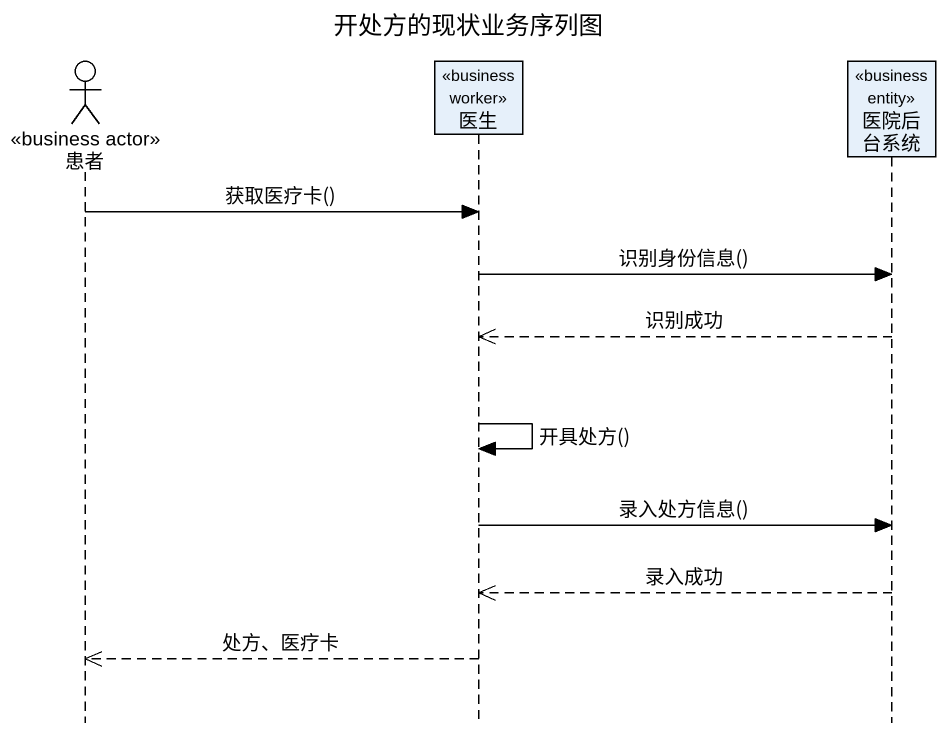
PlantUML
@startuml
title 开处方的现状业务序列图
hide footbox
actor 患者 <<business actor>>
participant 医生 <<business worker>>
participant 医院后台系统 <<business entity>>

患者 -> 医生 : 获取医疗卡()
医生 -> 医院后台系统 : 识别身份信息()
医院后台系统 -->> 医生 : 识别成功
医生 -> 医生 : 开具处方()
医生 -> 医院后台系统 : 录入处方信息()
医院后台系统 -->> 医生 : 录入成功
医生 -->> 患者 : 处方、医疗卡
@enduml
